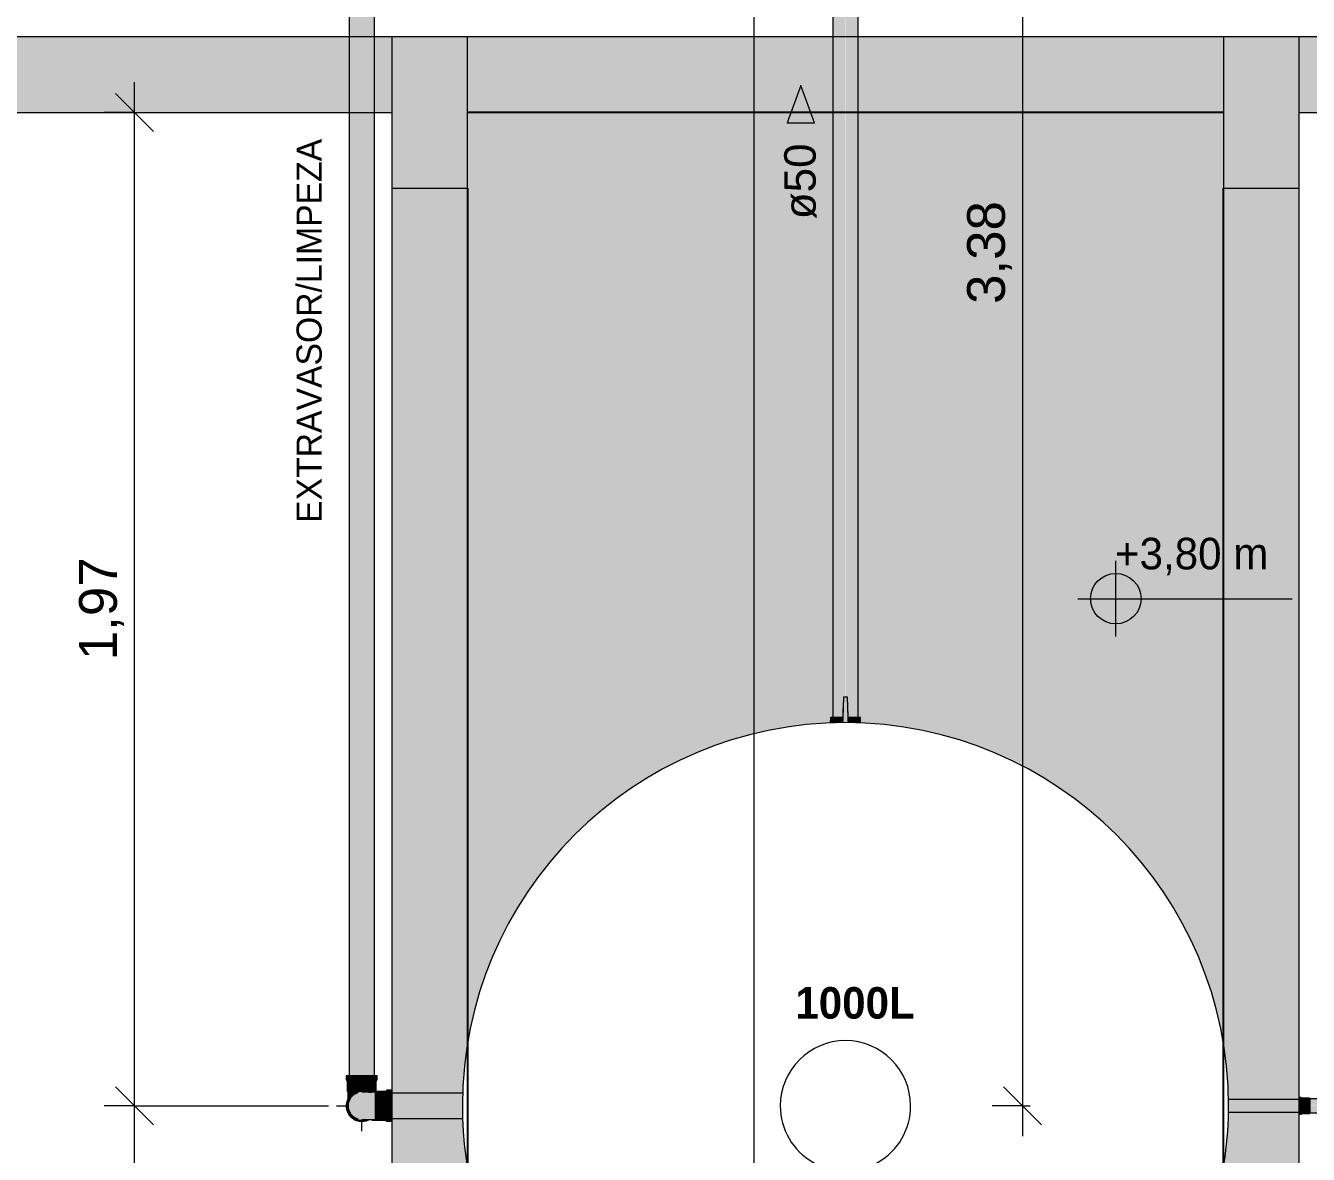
# Model space of a CAD drawing. Header units: metres. Extents: x 34 to 87, y -2.3 to 19.3.
# Drawn here: x 38.806 to 41.351, y 1.254 to 3.492 of the extents above; entities that cross this region are included whole.
import ezdxf

# ---------------------------------------------------------------- set-up
doc = ezdxf.new("R2010")
doc.units = ezdxf.units.M
for name, color, linetype, lineweight in [('A-ANNO-DIMS', 7, 'Continuous', 5), ('A-ANNO-DIMS-25', 7, 'Continuous', 5), ('A-COLS', 7, 'Continuous', 5), ('G-ANNO-DIMS', 7, 'Continuous', 5), ('G-ANNO-SYMB', 7, 'Continuous', 5), ('G-ANNO-TEXT', 7, 'Continuous', 5), ('P-PIPE', 7, 'Continuous', 5), ('P-PIPE-CNTR', 7, 'Continuous', 5), ('P-PIPE-IDEN', 7, 'Continuous', 5), ('P-SANR-FIXT', 7, 'Continuous', 5), ('S-BEAM', 7, 'Continuous', 5)]:
    doc.layers.add(name, color=color, linetype=linetype, lineweight=lineweight)
doc.layers.add('A-FLOR', color=7, linetype='Continuous', lineweight=9, true_color=0x007f00)
doc.styles.add('Arial', font='arial.ttf', dxfattribs={"height": 0.0625})
doc.styles.add('Arial_1', font='arial.ttf', dxfattribs={"height": 0.075})
doc.styles.add('Century Gothic', font='GOTHIC.TTF', dxfattribs={"height": 0.05})
doc.styles.add('Century Gothic_1', font='GOTHIC.TTF', dxfattribs={"height": 0.0625})
doc.styles.add('Century Gothic_B', font='GOTHICB.TTF', dxfattribs={"height": 0.0625})
doc.dimstyles.new('Diagonal_-_2_mm_Arial_-_PRETO', dxfattribs={"dimscale": 0.3048, "dimtxt": 0.076519, "dimasz": 0.246063, "dimexe": 0.19685, "dimexo": 0.123031, "dimgap": 0.04101, "dimtad": 1, "dimrnd": 0.01, "dimzin": 0, "dimdsep": 46, "dimtxsty": 'Arial_1', "dimblk1": 'OBLIQUE', "dimblk2": 'OBLIQUE', "dimsah": 1, "dimcen": 0.09, "dimdle": 0.19685, "dimazin": 0, "dimtfac": 1, "dimtdec": 4, "dimtix": 1, "dimtmove": 0, "dimatfit": 3, "dimfxl": 1, "dimtvp": 1, "dimtolj": 1, "dimtzin": 0, "dimarcsym": 2})

# ---------------------------------------------------------------- blocks, each defined once
blk = doc.blocks.new('IFC_ifc-1-COBERTA 1')
at = {"layer": 'A-COLS', "true_color": 0x7f7f7f}
for points in [[(39.6826, 3.17), (39.6826, 3.47), (39.5326, 3.47), (39.5326, 3.17)], [(41.1826, 3.17), (41.3326, 3.17), (41.3326, 3.47), (41.1826, 3.47), (41.1826, 3.32)]]:
    blk.add_hatch(color=8, dxfattribs=at).paths.add_polyline_path(points)
at = {"layer": 'A-FLOR', "true_color": 0x5d5d5d}
h = blk.add_hatch(color=251, dxfattribs=at)
h.paths.add_polyline_path([(39.6826, 0.15), (41.1826, 0.15), (41.1826, 0.386), (41.17, 0.386), (41.1691, 0.3851), (41.1541, 0.3851), (41.1527, 0.3838), (41.1487, 0.3838), (41.1487, 0.3875), (40.9331, 0.3874), (40.9331, 0.3829), (40.9291, 0.3829), (40.9271, 0.3849), (40.9207, 0.3849), (40.9078, 0.3748), (40.5655, 0.375), (40.5655, 0.3693), (40.558, 0.3697), (40.555, 0.3718), (40.5291, 0.3718), (40.5273, 0.3733), (40.4741, 0.3729), (40.4468, 0.3729), (40.4406, 0.3703), (40.4326, 0.3693), (40.4247, 0.3703), (40.4167, 0.3738), (40.4104, 0.3789), (40.4059, 0.3847), (40.4029, 0.392), (40.4019, 0.4), (40.4019, 0.4), (40.4031, 0.4085), (40.4055, 0.4142), (40.4055, 0.4193), (40.4044, 0.421), (40.4042, 0.4472), (40.4023, 0.4499), (40.4019, 0.4574), (40.4055, 0.4574), (40.4057, 0.495), (40.4044, 0.4964), (40.4042, 0.5227), (40.4023, 0.5253), (40.4019, 0.5328), (40.4076, 0.5328), (40.4076, 0.5651), (40.4027, 0.5651), (40.402, 0.591), (40.3849, 0.5915), (40.3374, 0.596), (40.2902, 0.6035), (40.2436, 0.6139), (40.1978, 0.6272), (40.1528, 0.6434), (40.109, 0.6623), (40.0665, 0.684), (40.0254, 0.7083), (39.9859, 0.7352), (39.9482, 0.7644), (39.9124, 0.796), (39.8786, 0.8297), (39.847, 0.8656), (39.8178, 0.9033), (39.7909, 0.9428), (39.7666, 0.9839), (39.745, 1.0264), (39.726, 1.0702), (39.7098, 1.1151), (39.6965, 1.161), (39.6861, 1.2076), (39.6826, 1.2295), (39.6826, 0.3)])
h.paths.add_polyline_path([(40.9495, 0.4125), (41.1487, 0.4128), (41.1487, 0.4165), (41.153, 0.4159), (41.1541, 0.4149), (41.1691, 0.4149), (41.1702, 0.4138), (41.1826, 0.414), (41.1826, 1.2295), (41.1792, 1.2076), (41.1687, 1.161), (41.1554, 1.1151), (41.1392, 1.0702), (41.1203, 1.0264), (41.0986, 0.9839), (41.0739, 0.9421), (41.0475, 0.9033), (41.0182, 0.8656), (40.9866, 0.8297), (40.9529, 0.796), (40.9171, 0.7644), (40.8758, 0.7327), (40.8398, 0.7083), (40.7987, 0.684), (40.7562, 0.6623), (40.7124, 0.6434), (40.6675, 0.6272), (40.6216, 0.6139), (40.575, 0.6035), (40.5279, 0.596), (40.4803, 0.5915), (40.463, 0.591), (40.4625, 0.5651), (40.4576, 0.5651), (40.4576, 0.5328), (40.4634, 0.5328), (40.4629, 0.5253), (40.4608, 0.5223), (40.4608, 0.4964), (40.4594, 0.4947), (40.4598, 0.4574), (40.4634, 0.4574), (40.4629, 0.4499), (40.4608, 0.4469), (40.4609, 0.4269), (40.4648, 0.4269), (40.4886, 0.4271), (40.5276, 0.427), (40.5291, 0.4282), (40.5553, 0.4285), (40.558, 0.4303), (40.5655, 0.4308), (40.5655, 0.425), (40.908, 0.425), (40.9207, 0.4151), (40.9271, 0.4151), (40.9291, 0.4171), (40.9331, 0.4171), (40.9331, 0.4125)])
h.paths.add_polyline_path([(41.1826, 1.4705), (41.1826, 3.32), (40.4576, 3.32), (40.4576, 2.1202), (40.4625, 2.1202), (40.4628, 2.1091), (40.4803, 2.1085), (40.5279, 2.104), (40.5764, 2.0962), (40.6216, 2.0861), (40.6675, 2.0728), (40.7124, 2.0566), (40.7562, 2.0377), (40.7987, 2.016), (40.8398, 1.9917), (40.8793, 1.9648), (40.9171, 1.9356), (40.9529, 1.904), (40.9866, 1.8703), (41.0182, 1.8344), (41.0475, 1.7967), (41.0743, 1.7572), (41.0986, 1.7161), (41.1203, 1.6736), (41.1392, 1.6298), (41.1554, 1.5849), (41.1687, 1.539), (41.1792, 1.4924)])
h.paths.add_polyline_path([(39.6826, 1.4705), (39.6861, 1.4924), (39.6965, 1.539), (39.7098, 1.5849), (39.726, 1.6298), (39.745, 1.6736), (39.7666, 1.7161), (39.7909, 1.7572), (39.8178, 1.7967), (39.847, 1.8344), (39.8786, 1.8703), (39.9124, 1.904), (39.9482, 1.9356), (39.9859, 1.9648), (40.0254, 1.9917), (40.0665, 2.016), (40.109, 2.0377), (40.1528, 2.0566), (40.1978, 2.0728), (40.2448, 2.0864), (40.2902, 2.0965), (40.3374, 2.104), (40.3849, 2.1085), (40.4025, 2.1091), (40.4027, 2.1202), (40.4076, 2.1202), (40.4076, 3.32), (39.6826, 3.32), (39.6826, 1.4789)])
at = {"layer": 'S-BEAM', "true_color": 0x767657}
h = blk.add_hatch(color=47, dxfattribs=at)
h.paths.add_polyline_path([(39.5326, 3.32), (39.5326, 3.47), (39.498, 3.47), (39.498, 3.32)])
h.paths.add_polyline_path([(39.0841, 3.32), (39.448, 3.32), (39.448, 3.47), (34.3326, 3.47), (34.3326, 3.32), (36.7826, 3.32)])
h = blk.add_hatch(color=47, dxfattribs=at)
h.paths.add_polyline_path([(39.6826, 3.32), (40.4076, 3.32), (40.4076, 3.47), (39.6826, 3.47)])
h.paths.add_polyline_path([(41.1826, 3.32), (41.1826, 3.47), (40.4576, 3.47), (40.4576, 3.32)])
blk.add_hatch(color=47, dxfattribs=at).paths.add_polyline_path([(43.7826, 3.32), (43.7826, 3.47), (41.3326, 3.47), (41.3326, 3.32), (41.7371, 3.32)])
h = blk.add_hatch(color=47, dxfattribs=at)
h.paths.add_polyline_path([(39.5326, 0.3), (39.6826, 0.3), (39.6826, 1.2295), (39.6786, 1.2547), (39.6741, 1.3022), (39.6734, 1.325), (39.5326, 1.3248), (39.5326, 0.373)])
h.paths.add_polyline_path([(39.6734, 1.375), (39.6741, 1.3978), (39.6786, 1.4453), (39.6826, 1.4705), (39.6826, 3.17), (39.5326, 3.17), (39.5326, 1.375), (39.6726, 1.375)])
h = blk.add_hatch(color=47, dxfattribs=at)
h.paths.add_polyline_path([(41.3326, 0.3), (41.3326, 1.3375), (41.1922, 1.3375), (41.1911, 1.3022), (41.1866, 1.2547), (41.1826, 1.2295), (41.1826, 0.414), (41.2086, 0.4145), (41.2137, 0.4162), (41.2194, 0.4161), (41.225, 0.4138), (41.229, 0.4102), (41.2317, 0.4052), (41.2326, 0.4), (41.2313, 0.3938), (41.2282, 0.3889), (41.2237, 0.3855), (41.2183, 0.3838), (41.2128, 0.3839), (41.2064, 0.386), (41.1826, 0.386), (41.1826, 0.3)])
h.paths.add_polyline_path([(41.1944, 1.3625), (41.3326, 1.3628), (41.3326, 3.17), (41.1826, 3.17), (41.1826, 1.4705), (41.1866, 1.4453), (41.1911, 1.3978), (41.1922, 1.3625), (41.1926, 1.3625)])
at = {"layer": 'A-COLS', "color": 253, "lineweight": 18, "true_color": 0xaaaaaa}
for p, q in [((39.6826, 3.47), (39.5326, 3.47)), ((39.5326, 3.47), (39.5326, 3.17)), ((39.6826, 3.17), (39.6826, 3.47)), ((41.1826, 3.47), (41.1826, 3.17)), ((41.3326, 3.47), (41.1826, 3.47)), ((41.3326, 3.17), (41.3326, 3.47)), ((39.5326, 3.17), (39.6826, 3.17)), ((41.1826, 3.17), (41.3326, 3.17))]:
    blk.add_line(p, q, dxfattribs=at)
at = {"layer": 'A-FLOR', "color": 9, "lineweight": 25, "true_color": 0xaad4aa}
for p, q in [((41.1826, 3.32), (39.6826, 3.32)), ((39.6826, 3.17), (39.6826, 0.3)), ((41.1826, 0.3), (41.1826, 3.17))]:
    blk.add_line(p, q, dxfattribs=at)
at = {"layer": 'S-BEAM', "color": 253, "lineweight": 18, "true_color": 0xaaaaaa}
for p, q in [((39.5326, 3.47), (34.3326, 3.47)), ((41.1826, 3.47), (39.6826, 3.47)), ((43.7826, 3.47), (41.3326, 3.47)), ((34.3326, 3.32), (39.5326, 3.32)), ((39.6826, 3.32), (41.1826, 3.32)), ((41.3326, 3.32), (43.7826, 3.32)), ((39.5326, 3.17), (39.5326, 0.3)), ((39.6826, 0.3), (39.6826, 3.17)), ((41.1826, 3.17), (41.1826, 0.3)), ((41.3326, 0.3), (41.3326, 3.17))]:
    blk.add_line(p, q, dxfattribs=at)
blk = doc.blocks.new('Caixa d_água de polietileno 1000 a 5000 Litros - Fortlev - 1000 L-3700675-COBERTA 1')
at = {"layer": 'P-SANR-FIXT', "color": 8, "true_color": 0x808080}
for radius, start, end in [(0.76, 360, 180), (0.1293, 360, 180), (0.1293, 180, 360), (0.76, 180, 360)]:
    blk.add_arc((0, 0), radius, start, end, dxfattribs=at)
blk = doc.blocks.new('AF_Soldavel_Curva 45_90 - Standard-V1-COBERTA 1')
at = {"layer": 'P-PIPE', "true_color": 0x69503c}
for points in [[(41.3366, 1.35), (41.3366, 1.3662), (41.3326, 1.3662), (41.3326, 1.35)], [(41.3326, 1.3335), (41.3366, 1.3338), (41.3366, 1.35), (41.3326, 1.35), (41.3326, 1.3338)], [(41.3366, 1.35), (41.338, 1.3502), (41.3378, 1.3651), (41.3366, 1.3662), (41.3366, 1.3503)], [(41.3366, 1.3338), (41.338, 1.3351), (41.338, 1.35), (41.3366, 1.35), (41.3366, 1.3341)], [(41.338, 1.35), (41.353, 1.35), (41.353, 1.3649), (41.338, 1.3649), (41.338, 1.3502)], [(41.338, 1.3351), (41.353, 1.3351), (41.353, 1.35), (41.338, 1.35), (41.338, 1.3357)], [(41.3541, 1.35), (41.3539, 1.364), (41.353, 1.3649), (41.353, 1.35)], [(41.353, 1.3351), (41.3541, 1.3362), (41.3541, 1.35), (41.353, 1.35), (41.353, 1.336)], [(41.3965, 1.35), (41.414, 1.35), (41.4129, 1.3553), (41.4105, 1.3593), (41.4065, 1.3623), (41.4019, 1.3639), (41.3968, 1.364), (41.3601, 1.3639), (41.3541, 1.3638), (41.3541, 1.35), (41.3917, 1.35)], [(41.3894, 1.336), (41.4026, 1.3362), (41.4079, 1.3386), (41.4112, 1.3417), (41.4133, 1.3457), (41.414, 1.35), (41.3541, 1.3498), (41.3541, 1.3362), (41.3892, 1.336)], [(41.4151, 1.35), (41.4165, 1.35), (41.4155, 1.3556), (41.4121, 1.3611), (41.4076, 1.3645), (41.4026, 1.3662), (41.3966, 1.3661), (41.3915, 1.364), (41.3953, 1.3641), (41.3976, 1.3649), (41.4029, 1.3648), (41.4077, 1.363), (41.412, 1.359), (41.4143, 1.3548), (41.4149, 1.351)], [(41.3971, 1.3338), (41.4033, 1.3339), (41.4089, 1.3362), (41.4129, 1.3398), (41.4155, 1.3444), (41.4163, 1.35), (41.4151, 1.35), (41.4141, 1.3446), (41.411, 1.3398), (41.407, 1.3367), (41.4024, 1.3351), (41.3968, 1.3354), (41.3944, 1.336), (41.3918, 1.3357), (41.3968, 1.3339)], [(41.4147, 1.35), (41.4151, 1.35), (41.4142, 1.3552), (41.4116, 1.3597), (41.407, 1.3633), (41.4024, 1.3649), (41.3974, 1.3649), (41.3951, 1.364), (41.4026, 1.3638), (41.4076, 1.3617), (41.4109, 1.3588), (41.4132, 1.3548), (41.414, 1.35)], [(41.4026, 1.3351), (41.4076, 1.3369), (41.412, 1.341), (41.4143, 1.3452), (41.4151, 1.35), (41.414, 1.35), (41.4128, 1.3445), (41.4105, 1.3407), (41.4063, 1.3376), (41.4014, 1.3361), (41.3968, 1.336), (41.3957, 1.3357), (41.3976, 1.3351), (41.4024, 1.3351)]]:
    blk.add_hatch(color=27, dxfattribs=at).paths.add_polyline_path(points)
at = {"layer": 'P-PIPE'}
for p, q in [((41.3366, 1.3665), (41.3326, 1.3665)), ((41.3326, 1.3665), (41.3326, 1.35)), ((41.3326, 1.35), (41.3326, 1.3335)), ((41.338, 1.3651), (41.3366, 1.3665)), ((41.3366, 1.3665), (41.3366, 1.35)), ((41.3366, 1.35), (41.3366, 1.3335)), ((41.353, 1.3651), (41.338, 1.3651)), ((41.338, 1.3651), (41.338, 1.35)), ((41.338, 1.35), (41.338, 1.3349)), ((41.3541, 1.364), (41.353, 1.3651)), ((41.353, 1.3651), (41.353, 1.35)), ((41.353, 1.35), (41.353, 1.3349)), ((41.3541, 1.364), (41.3541, 1.3623)), ((41.3541, 1.3622), (41.3541, 1.35)), ((41.3541, 1.35), (41.3541, 1.336)), ((41.3326, 1.3335), (41.3366, 1.3335)), ((41.3366, 1.3335), (41.338, 1.3349)), ((41.338, 1.3349), (41.353, 1.3349)), ((41.353, 1.3349), (41.3541, 1.336))]:
    blk.add_line(p, q, dxfattribs=at)
at = {"layer": 'P-PIPE', "flags": 128}
for points in [[(41.4, 1.364), (41.398, 1.364), (41.3923, 1.364), (41.3833, 1.364), (41.3718, 1.364), (41.3588, 1.364), (41.3541, 1.364)], [(41.3541, 1.336), (41.3674, 1.336), (41.3795, 1.336), (41.3895, 1.336), (41.3964, 1.336), (41.3998, 1.336), (41.4, 1.336)]]:
    blk.add_lwpolyline(points, dxfattribs=at)
at = {"layer": 'P-PIPE'}
for radius, start, end in [(0.0165, 0, 121.3885), (0.0165, 101.9728, 121.4586), (0.0165, 238.6115, 0), (0.0151, 0, 109.4082), (0.0151, 250.5918, 0), (0.0165, 83.3047, 96.6826), (0.014, 86.9627, 92.31), (0.0165, 41.9697, 78.018), (0.014, 0, 70), (0.014, 290, 0), (0.0165, 23.3004, 36.6783), (0.0165, 0, 18.0137), (0.0165, 341.9863, 0), (0.0165, 238.5414, 258.0272), (0.0165, 263.3174, 276.6953), (0.014, 267.69, 273.0373), (0.0165, 281.982, 318.0303), (0.0165, 323.3217, 336.6996)]:
    blk.add_arc((41.4, 1.35), radius, start, end, dxfattribs=at)
blk = doc.blocks.new('AF_Registro Esfera VS Compacto - Soldável - 50 mm-V6-COBERTA 1')
at = {"layer": 'P-PIPE', "true_color": 0x69503c}
for points in [[(-0.0487, 0.0301), (-0.0599, 0.0299), (-0.0599, 0.0053), (-0.0495, 0.0056), (-0.0487, 0.0296)], [(-0.0487, -0.0301), (-0.0497, -0.0056), (-0.0599, -0.0053), (-0.0599, -0.0299), (-0.0497, -0.0301)]]:
    blk.add_hatch(color=27, dxfattribs=at).paths.add_polyline_path(points)
at = {"layer": 'P-PIPE', "true_color": 0xce4f00}
blk.add_hatch(color=32, dxfattribs=at).paths.add_polyline_path([(-0.0495, -0.0056), (-0.0496, 0.002), (-0.0497, 0.0056), (-0.0664, 0.0051), (-0.1, 0.0039), (-0.1, -0.0039), (-0.0497, -0.0056)])
at = {"layer": 'P-PIPE'}
for p, q in [((-0.0487, 0.0301), (-0.0599, 0.0299)), ((-0.0599, 0.0299), (-0.0599, 0.0054)), ((-0.1, 0.0039), (-0.1, -0.0039)), ((-0.0599, -0.0054), (-0.0599, -0.0299)), ((-0.0599, -0.0299), (-0.0487, -0.0301))]:
    blk.add_line(p, q, dxfattribs=at)
at = {"layer": 'P-PIPE', "flags": 128}
for points in [[(-0.0588, 0.0054), (-0.0794, 0.0047), (-0.1, 0.0039)], [(-0.1, -0.0039), (-0.0794, -0.0047), (-0.0588, -0.0054)]]:
    blk.add_lwpolyline(points, dxfattribs=at)
at = {"layer": 'P-PIPE'}
for centre, radius, start, end in [((0.0326, -3.1755), 3.1822, 91.4774, 92.3874), ((0.0326, 3.1759), 3.1826, 267.613, 268.5228)]:
    blk.add_arc(centre, radius, start, end, dxfattribs=at)
for centre, major_axis, start_param, end_param in [((0.0326, -3.183), (0, 3.1897), 0.025755, 0.028664), ((0.0326, 3.1834), (0, 3.1901), 3.112933, 3.115842)]:
    blk.add_ellipse(centre, major_axis=major_axis, ratio=0.998823, start_param=start_param, end_param=end_param, dxfattribs=at)
blk = doc.blocks.new('Joelho 45_90 - Agua Fria_Soldavel - MEP - Tigre - Standard-2081496-COBERTA 1')
at = {"layer": 'P-PIPE', "true_color": 0x69503c}
for points in [[(39.4444, 1.35), (39.4456, 1.358), (39.4489, 1.3652), (39.4528, 1.3703), (39.4594, 1.3751), (39.4665, 1.3778), (39.473, 1.3786), (39.4808, 1.3775), (39.4821, 1.377), (39.487, 1.3771), (39.4779, 1.3803), (39.4677, 1.3803), (39.4572, 1.3763), (39.4491, 1.3692), (39.4441, 1.3605), (39.4423, 1.35)], [(39.4459, 1.35), (39.4472, 1.358), (39.4501, 1.3643), (39.4542, 1.3695), (39.4594, 1.3735), (39.4665, 1.3763), (39.473, 1.3771), (39.4817, 1.3771), (39.4795, 1.3778), (39.473, 1.3786), (39.4651, 1.3774), (39.4587, 1.3748), (39.4522, 1.3695), (39.4479, 1.3636), (39.4453, 1.357), (39.4444, 1.35)], [(39.4593, 1.35), (39.5004, 1.3503), (39.5004, 1.3771), (39.473, 1.3771), (39.4656, 1.3761), (39.4594, 1.3735), (39.4535, 1.3688), (39.4492, 1.3627), (39.4467, 1.3565), (39.4461, 1.35), (39.4585, 1.35)], [(39.5017, 1.35), (39.5021, 1.35), (39.5021, 1.3786), (39.5004, 1.3771), (39.5007, 1.35), (39.5015, 1.35)], [(39.5221, 1.35), (39.5221, 1.3782), (39.5021, 1.3786), (39.5021, 1.35), (39.5194, 1.35)], [(39.5221, 1.35), (39.5251, 1.35), (39.5251, 1.3766), (39.5251, 1.3766), (39.5251, 1.3803), (39.5221, 1.3782), (39.5221, 1.3532)], [(39.5326, 1.35), (39.5326, 1.3808), (39.5251, 1.3803), (39.5251, 1.35)], [(39.4784, 1.3197), (39.4866, 1.3229), (39.4817, 1.3229), (39.4795, 1.3222), (39.4722, 1.3215), (39.4651, 1.3226), (39.4578, 1.3259), (39.4522, 1.3305), (39.4479, 1.3365), (39.4452, 1.3435), (39.4444, 1.35), (39.4423, 1.35), (39.4444, 1.3391), (39.45, 1.3297), (39.4576, 1.3234), (39.468, 1.3197), (39.478, 1.3197)], [(39.473, 1.3213), (39.4804, 1.3223), (39.4813, 1.323), (39.4723, 1.3229), (39.466, 1.3238), (39.4594, 1.3265), (39.4535, 1.3313), (39.4492, 1.3372), (39.4467, 1.3435), (39.4459, 1.35), (39.4444, 1.35), (39.4453, 1.3426), (39.4489, 1.3348), (39.4528, 1.3297), (39.4594, 1.3249), (39.4665, 1.3222), (39.4717, 1.3215)], [(39.473, 1.3229), (39.5004, 1.3229), (39.5002, 1.35), (39.4459, 1.35), (39.4472, 1.342), (39.4495, 1.3364), (39.4542, 1.3305), (39.4594, 1.3265), (39.4665, 1.3237), (39.473, 1.3229)], [(39.5021, 1.3213), (39.5021, 1.35), (39.5004, 1.35), (39.5004, 1.3229), (39.5017, 1.3217)], [(39.5021, 1.3213), (39.5221, 1.3218), (39.5221, 1.35), (39.5021, 1.35), (39.5021, 1.3217)], [(39.5251, 1.3197), (39.5251, 1.35), (39.5221, 1.35), (39.5221, 1.3218), (39.5243, 1.3203)], [(39.5326, 1.3193), (39.5326, 1.35), (39.5251, 1.35), (39.5251, 1.3234), (39.5251, 1.3234), (39.5251, 1.3197), (39.5304, 1.3194)]]:
    blk.add_hatch(color=27, dxfattribs=at).paths.add_polyline_path(points)
at = {"layer": 'P-PIPE'}
for p, q in [((39.5021, 1.3786), (39.5004, 1.3771)), ((39.5004, 1.3771), (39.5004, 1.35)), ((39.5004, 1.35), (39.5004, 1.3771)), ((39.5221, 1.3786), (39.5021, 1.3786)), ((39.5021, 1.3786), (39.5021, 1.35)), ((39.5021, 1.35), (39.5021, 1.3786)), ((39.5251, 1.3808), (39.5221, 1.3786)), ((39.5221, 1.3786), (39.5221, 1.35)), ((39.5326, 1.3808), (39.5251, 1.3808)), ((39.5251, 1.3808), (39.5251, 1.35)), ((39.5326, 1.35), (39.5326, 1.3808)), ((39.5004, 1.35), (39.5004, 1.3229)), ((39.5004, 1.3229), (39.5004, 1.35)), ((39.5021, 1.3213), (39.5021, 1.35)), ((39.5021, 1.35), (39.5021, 1.3213)), ((39.5221, 1.35), (39.5221, 1.3213)), ((39.5251, 1.35), (39.5251, 1.3193)), ((39.5326, 1.3193), (39.5326, 1.35)), ((39.5004, 1.3229), (39.5021, 1.3213)), ((39.5021, 1.3213), (39.5221, 1.3213)), ((39.5221, 1.3213), (39.5251, 1.3193)), ((39.5251, 1.3193), (39.5326, 1.3193))]:
    blk.add_line(p, q, dxfattribs=at)
at = {"layer": 'P-PIPE', "flags": 128}
for points in [[(39.5004, 1.3771), (39.4903, 1.3771), (39.4815, 1.3771), (39.4755, 1.3771), (39.4731, 1.3771), (39.473, 1.3771)], [(39.473, 1.3229), (39.475, 1.3229), (39.4806, 1.3229), (39.489, 1.3229), (39.499, 1.3229), (39.5004, 1.3229)]]:
    blk.add_lwpolyline(points, dxfattribs=at)
at = {"layer": 'P-PIPE'}
for radius, start, end in [(0.0307, 62.6936, 180), (0.0286, 71.5844, 180), (0.0287, 71.5844, 180), (0.0271, 105, 180), (0.0271, 105, 180), (0.0308, 101.9794, 138.0265), (0.0287, 96.6452, 102.0198), (0.0308, 83.3147, 96.6915), (0.0287, 77.975, 83.3533), (0.0307, 62.7359, 78.025), (0.0307, 161.9815, 180), (0.0308, 180, 198.0185), (0.0308, 180, 297.4749), (0.0287, 180, 288.449), (0.0286, 180, 288.449), (0.0307, 143.3167, 156.2736), (0.0287, 156.6447, 162.0207), (0.0272, 180, 255), (0.0271, 180, 255), (0.0287, 137.9732, 143.3527), (0.0307, 203.3065, 216.6833), (0.0286, 197.9793, 203.3553), (0.0286, 216.6473, 222.0268), (0.0307, 221.9735, 258.0206), (0.0286, 257.9802, 263.3548), (0.0307, 263.3085, 276.6853), (0.0286, 276.6467, 282.025), (0.0308, 281.975, 297.7355)]:
    blk.add_arc((39.473, 1.35), radius, start, end, dxfattribs=at)
blk = doc.blocks.new('Joelho 45_90 - Agua Fria_Soldavel - MEP - Tigre - Standard-V7-COBERTA 1')
at = {"layer": 'P-PIPE', "true_color": 0x69503c}
for points in [[(39.4651, 1.4021), (39.473, 1.4021), (39.473, 1.4096), (39.4423, 1.4096), (39.4427, 1.4021), (39.4639, 1.4021)], [(39.4666, 1.3991), (39.473, 1.3991), (39.473, 1.4021), (39.4427, 1.4021), (39.4448, 1.3991), (39.4665, 1.3991)], [(39.4741, 1.4021), (39.5033, 1.4021), (39.5038, 1.4096), (39.473, 1.4096), (39.4731, 1.4021)], [(39.4828, 1.3991), (39.5012, 1.3991), (39.5033, 1.4021), (39.473, 1.4021), (39.4731, 1.3991), (39.481, 1.3991)], [(39.4576, 1.3791), (39.4636, 1.3791), (39.4659, 1.3798), (39.473, 1.3808), (39.473, 1.3991), (39.4448, 1.3991), (39.4444, 1.3791), (39.4572, 1.3791)], [(39.4528, 1.3774), (39.4602, 1.3777), (39.4632, 1.3791), (39.4444, 1.3791), (39.4459, 1.3774), (39.4514, 1.3774)], [(39.4459, 1.3643), (39.4469, 1.366), (39.4516, 1.372), (39.4581, 1.3768), (39.4594, 1.3774), (39.4459, 1.3774), (39.4459, 1.3643)], [(39.4907, 1.3791), (39.5017, 1.3791), (39.5012, 1.3991), (39.473, 1.3991), (39.473, 1.3808), (39.481, 1.3797), (39.4828, 1.3791), (39.4898, 1.3791)], [(39.4866, 1.3774), (39.4931, 1.3777), (39.494, 1.3783), (39.5009, 1.3783), (39.5015, 1.3791), (39.4828, 1.3789), (39.4865, 1.3774)]]:
    blk.add_hatch(color=27, dxfattribs=at).paths.add_polyline_path(points)
at = {"layer": 'P-PIPE'}
for p, q in [((39.4423, 1.4096), (39.4423, 1.4021)), ((39.473, 1.4096), (39.4423, 1.4096)), ((39.4423, 1.4021), (39.4444, 1.3991)), ((39.4423, 1.4021), (39.473, 1.4021)), ((39.5038, 1.4096), (39.473, 1.4096)), ((39.473, 1.4021), (39.5038, 1.4021)), ((39.5017, 1.3991), (39.5038, 1.4021)), ((39.5038, 1.4021), (39.5038, 1.4096)), ((39.4444, 1.3991), (39.4444, 1.3791)), ((39.4444, 1.3991), (39.473, 1.3991)), ((39.4444, 1.3791), (39.4459, 1.3774)), ((39.4635, 1.3791), (39.4444, 1.3791)), ((39.4444, 1.3791), (39.4635, 1.3791)), ((39.4459, 1.3774), (39.4594, 1.3774)), ((39.4594, 1.3774), (39.4459, 1.3774)), ((39.473, 1.3991), (39.5017, 1.3991)), ((39.5017, 1.3791), (39.4825, 1.3791)), ((39.4825, 1.3791), (39.5017, 1.3791)), ((39.4866, 1.3774), (39.4928, 1.3774)), ((39.4928, 1.3774), (39.4866, 1.3774)), ((39.5009, 1.3782), (39.5017, 1.3791)), ((39.5017, 1.3791), (39.5017, 1.3991))]:
    blk.add_line(p, q, dxfattribs=at)
at = {"layer": 'P-PIPE', "flags": 128}
blk.add_lwpolyline([(39.4459, 1.3641), (39.4459, 1.366), (39.4459, 1.376), (39.4459, 1.3774)], dxfattribs=at)
at = {"layer": 'P-PIPE'}
for radius, start, end in [(0.0307, 126.6456, 132.0223), (0.0307, 107.9768, 113.3542), (0.0307, 66.6458, 72.0232), (0.0307, 167.976, 173.3539), (0.0308, 186.6453, 192.0215), (0.0307, 227.9752, 233.3537), (0.0307, 246.6451, 252.0219), (0.0307, 287.9781, 293.3549)]:
    blk.add_arc((39.473, 1.35), radius, start, end, dxfattribs=at)
blk = doc.blocks.new('Anotacao_Tuboseta - Fluxo 1-2612753-COBERTA 1')
at = {"layer": 'P-PIPE-IDEN'}
blk.add_hatch(color=256, dxfattribs=at).paths.add_polyline_path([(0, -0.00108), (0, 0.00108), (0.00297, 0)])
for p, q in [((0.00297, 0), (0, 0.00108)), ((0, 0.00108), (0, -0.00108)), ((0, -0.00108), (0.00297, 0))]:
    blk.add_line(p, q, dxfattribs=at)
blk = doc.blocks.new('DIMBLOCK2-COBERTA 1')
at = {"layer": 'A-ANNO-DIMS-25', "lineweight": 20}
for p, q in [((39.0221, 1.35), (38.9846, 1.3875)), ((39.0221, 1.35), (39.0596, 1.3125)), ((39.0221, 0.15), (38.9846, 0.1875)), ((39.0221, 0.15), (39.0596, 0.1125))]:
    blk.add_line(p, q, dxfattribs=at)
at = {"layer": 'A-ANNO-DIMS-25'}
for p, q in [((39.0221, 1.35), (38.9621, 1.35)), ((39.0221, 0.09), (39.0221, 1.35)), ((39.0221, 1.35), (39.4069, 1.35)), ((39.0221, 0.15), (38.9621, 0.15)), ((39.0221, 0.15), (39.4962, 0.15))]:
    blk.add_line(p, q, dxfattribs=at)
at = {"layer": 'A-ANNO-DIMS-25', "color": 0, "insert": (38.9122, 0.6488), "char_height": 0.075, "width": 0.242979, "attachment_point": 1, "rotation": 90, "line_spacing_factor": 0.941778, "style": 'Arial_1'}
blk.add_mtext('1,20', dxfattribs=at)
blk = doc.blocks.new('_Oblique')
at = {"color": 0, "linetype": 'ByBlock', "lineweight": -2}
blk.add_line((-0.5, -0.5), (0.5, 0.5), dxfattribs=at)
blk = doc.blocks.new('DIMBLOCK3-COBERTA 1')
at = {"layer": 'A-ANNO-DIMS-25'}
for p, q in [((39.0221, 1.35), (39.0221, 3.38)), ((39.0221, 3.32), (38.9621, 3.32)), ((39.0221, 3.32), (39.4167, 3.32)), ((39.0221, 1.35), (38.9621, 1.35)), ((39.0221, 1.35), (39.4069, 1.35))]:
    blk.add_line(p, q, dxfattribs=at)
at = {"layer": 'A-ANNO-DIMS-25', "lineweight": 20}
for p, q in [((39.0221, 3.32), (38.9846, 3.3575)), ((39.0221, 3.32), (39.0596, 3.2825)), ((39.0221, 1.35), (38.9846, 1.3875)), ((39.0221, 1.35), (39.0596, 1.3125))]:
    blk.add_line(p, q, dxfattribs=at)
at = {"layer": 'A-ANNO-DIMS-25', "color": 0, "insert": (38.9122, 2.2338), "char_height": 0.075, "width": 0.242979, "attachment_point": 1, "rotation": 90, "line_spacing_factor": 0.941778, "style": 'Arial_1'}
blk.add_mtext('1,97', dxfattribs=at)
blk = doc.blocks.new('DIMBLOCK4-COBERTA 1')
at = {"layer": 'A-ANNO-DIMS-25'}
for p, q in [((40.7838, 4.7932), (40.7838, 1.29)), ((40.7838, 4.7332), (40.4701, 4.7332)), ((40.7838, 4.7332), (40.8438, 4.7332)), ((40.7838, 1.35), (40.7238, 1.35)), ((40.7838, 1.35), (40.7993, 1.35))]:
    blk.add_line(p, q, dxfattribs=at)
at = {"layer": 'A-ANNO-DIMS-25', "lineweight": 20}
for p, q in [((40.7838, 4.7332), (40.7463, 4.7707)), ((40.7838, 4.7332), (40.8213, 4.6957)), ((40.7838, 1.35), (40.7463, 1.3875)), ((40.7838, 1.35), (40.8213, 1.3125))]:
    blk.add_line(p, q, dxfattribs=at)
at = {"layer": 'A-ANNO-DIMS-25', "color": 0, "insert": (40.6739, 2.9404), "char_height": 0.075, "width": 0.242979, "attachment_point": 1, "rotation": 90, "line_spacing_factor": 0.941778, "style": 'Arial_1'}
blk.add_mtext('3,38', dxfattribs=at)
blk = doc.blocks.new('DIMBLOCK5-COBERTA 1')
at = {"layer": 'A-ANNO-DIMS-25'}
for p, q in [((44.0991, 1.0239), (44.0991, 1.3125)), ((40.3726, 1.0239), (44.1591, 1.0239)), ((40.4326, 1.0239), (40.4326, 1.0394)), ((40.4326, 1.0239), (40.4326, 0.9639)), ((44.0991, 1.0239), (44.0991, 0.9639))]:
    blk.add_line(p, q, dxfattribs=at)
at = {"layer": 'A-ANNO-DIMS-25', "lineweight": 20}
for p, q in [((40.4326, 1.0239), (40.4701, 1.0614)), ((44.0991, 1.0239), (44.1366, 1.0614)), ((40.4326, 1.0239), (40.3951, 0.9864)), ((44.0991, 1.0239), (44.0616, 0.9864))]:
    blk.add_line(p, q, dxfattribs=at)
at = {"layer": 'A-ANNO-DIMS-25', "color": 0, "insert": (42.1646, 1.1338), "char_height": 0.075, "width": 0.242979, "attachment_point": 1, "line_spacing_factor": 0.941778, "style": 'Arial_1'}
blk.add_mtext('3,67', dxfattribs=at)
blk = doc.blocks.new('Elevações de ponto - Padrão-77235-COBERTA 1')
at = {"layer": 'G-ANNO-DIMS', "true_color": 0xff0000}
h = blk.add_hatch(color=1, dxfattribs=at)
edge = h.paths.add_edge_path()
edge.add_line((0, 0), (-0.002, 0))
edge.add_arc((0, 0), 0.002, 90, 180, ccw=False)
edge.add_line((0, 0.002), (0, 0))
h = blk.add_hatch(color=1, dxfattribs=at)
edge = h.paths.add_edge_path()
edge.add_line((0, 0), (0.002, 0))
edge.add_arc((0, 0), 0.002, 270, 360, ccw=False)
edge.add_line((0, -0.002), (0, 0))
at = {"layer": 'G-ANNO-DIMS'}
for p, q in [((0, -0.003), (0, 0.003)), ((-0.003, 0), (0.014, 0))]:
    blk.add_line(p, q, dxfattribs=at)
blk.add_circle((0, 0), 0.002, dxfattribs=at)

msp = doc.modelspace()

# ---------------------------------------------------------------- hatches: boundary and pattern name
at = {"layer": 'P-PIPE', "true_color": 0x00ffff}
for points in [[(39.473, 1.4096), (39.473, 5.12), (39.448, 5.12), (39.448, 1.4096), (39.4678, 1.4096)], [(39.4731, 1.4096), (39.498, 1.4096), (39.498, 5.12), (39.473, 5.12), (39.473, 1.4096)], [(40.4076, 2.1202), (40.4273, 2.1202), (40.4275, 2.1267), (40.4287, 2.1603), (40.4326, 2.1603), (40.4326, 4.4312), (40.4076, 4.4312), (40.4076, 2.1717)], [(40.4503, 2.1202), (40.4576, 2.1202), (40.4576, 4.4312), (40.4326, 4.4312), (40.4328, 2.1603), (40.4366, 2.1603), (40.438, 2.1202), (40.4503, 2.1202)], [(39.6645, 1.35), (39.6726, 1.35), (39.6734, 1.375), (39.5326, 1.3748), (39.5326, 1.35), (39.5816, 1.35)], [(39.6726, 1.325), (39.6734, 1.3251), (39.6726, 1.35), (39.5326, 1.35), (39.5326, 1.325), (39.6645, 1.325)], [(41.3226, 1.35), (41.3326, 1.35), (41.3326, 1.3625), (41.1922, 1.3624), (41.1926, 1.35), (41.2397, 1.35)], [(41.3226, 1.3375), (41.3326, 1.3376), (41.3326, 1.35), (41.1926, 1.35), (41.1922, 1.3375), (41.2397, 1.3375)]]:
    msp.add_hatch(color=4, dxfattribs=at).paths.add_polyline_path(points)
at = {"layer": 'P-PIPE', "true_color": 0x69503c}
h = msp.add_hatch(color=27, dxfattribs=at)
h.paths.add_polyline_path([(39.473, 1.3193), (39.4746, 1.3197), (39.4698, 1.3197), (39.473, 1.3193)])
h.paths.add_polyline_path([(39.4794, 1.3201), (39.481, 1.3203), (39.4827, 1.3213), (39.4795, 1.3201)])
h.paths.add_polyline_path([(39.4667, 1.3201), (39.4627, 1.3213), (39.4656, 1.3202)])
h.paths.add_polyline_path([(39.478, 1.3218), (39.4779, 1.322), (39.4779, 1.3218)])
h.paths.add_polyline_path([(39.4576, 1.3234), (39.4503, 1.3295), (39.4513, 1.3283), (39.4575, 1.3235)])
h.paths.add_polyline_path([(39.4486, 1.3318), (39.4459, 1.3359), (39.4468, 1.3341), (39.4482, 1.3323)])
h.paths.add_polyline_path([(39.4423, 1.35), (39.4439, 1.3595), (39.4432, 1.357), (39.4424, 1.3514)])
h.paths.add_polyline_path([(39.4439, 1.3405), (39.4423, 1.35), (39.4433, 1.342)])
h.paths.add_polyline_path([(39.445, 1.3621), (39.448, 1.3675), (39.4461, 1.3646), (39.4451, 1.3623)])
h.paths.add_polyline_path([(39.4503, 1.3705), (39.4528, 1.3729), (39.4512, 1.3716)])
h.paths.add_polyline_path([(39.4576, 1.3766), (39.4655, 1.3798), (39.4651, 1.3797), (39.4581, 1.3768)])
h.paths.add_polyline_path([(39.487, 1.3771), (39.4866, 1.3774), (39.4802, 1.3798), (39.4806, 1.3795), (39.487, 1.3771)])
h.paths.add_polyline_path([(39.4789, 1.3779), (39.4779, 1.3782), (39.4784, 1.3779)])
h.paths.add_polyline_path([(39.4695, 1.3803), (39.4766, 1.3803), (39.4722, 1.3806), (39.4695, 1.3803)])
for points in [[(39.4923, 1.3771), (39.494, 1.3774), (39.494, 1.3783), (39.4923, 1.3772)], [(39.494, 1.3771), (39.5004, 1.3772), (39.5015, 1.3782), (39.494, 1.3783), (39.494, 1.3772)], [(39.5221, 1.3782), (39.5229, 1.379), (39.5229, 1.3803), (39.5204, 1.3783)], [(39.5229, 1.3788), (39.5251, 1.3803), (39.5229, 1.3803), (39.5229, 1.379)], [(39.494, 1.3217), (39.494, 1.3229), (39.4923, 1.3229), (39.4933, 1.3222)], [(39.494, 1.3217), (39.5015, 1.3219), (39.5004, 1.3229), (39.494, 1.3229), (39.494, 1.3223)], [(39.5229, 1.3197), (39.5227, 1.3214), (39.5221, 1.3218), (39.5203, 1.3215), (39.5229, 1.3197)], [(39.5304, 1.3193), (39.5304, 1.3194), (39.5249, 1.3199), (39.5229, 1.321), (39.5229, 1.3197), (39.5253, 1.3196)]]:
    msp.add_hatch(color=27, dxfattribs=at).paths.add_polyline_path(points)

# ---------------------------------------------------------------- linework, layer by layer
at = {"layer": 'G-ANNO-SYMB'}
msp.add_line((40.2511, 5.1382), (40.2511, -0.0622), dxfattribs=at)
at = {"layer": 'P-PIPE'}
for p, q in [((39.448, 5.12), (39.448, 1.4096)), ((39.498, 1.4096), (39.498, 5.12)), ((40.4076, 4.4312), (40.4076, 2.1202)), ((40.4576, 2.1202), (40.4576, 4.4312)), ((39.494, 1.3787), (39.4923, 1.3772)), ((39.5199, 1.3787), (39.494, 1.3787)), ((39.5229, 1.3808), (39.5199, 1.3787)), ((39.5304, 1.3808), (39.5229, 1.3808)), ((39.6734, 1.375), (39.5326, 1.375)), ((41.3326, 1.3625), (41.1922, 1.3625)), ((39.5326, 1.325), (39.6734, 1.325)), ((41.1922, 1.3375), (41.3326, 1.3375)), ((39.4923, 1.3229), (39.494, 1.3214)), ((39.494, 1.3214), (39.5199, 1.3214)), ((39.5199, 1.3214), (39.5229, 1.3193)), ((39.5229, 1.3193), (39.5304, 1.3193))]:
    msp.add_line(p, q, dxfattribs=at)
for radius, start, end in [(0.0308, 101.9794, 138.0265), (0.0307, 83.3147, 96.6915), (0.0307, 62.7359, 78.025), (0.0307, 161.9815, 180), (0.0307, 180, 198.0185), (0.0307, 143.3167, 156.2736), (0.0308, 203.3065, 216.6833), (0.0307, 221.9735, 258.0206), (0.0308, 263.3085, 276.6853), (0.0308, 281.975, 297.7355)]:
    msp.add_arc((39.473, 1.35), radius, start, end, dxfattribs=at)
at = {"layer": 'P-PIPE-CNTR'}
for p, q in [((39.473, 1.3787), (39.473, 1.4)), ((39.473, 1.3808), (39.473, 1.4)), ((39.423, 1.35), (39.4444, 1.35)), ((39.423, 1.35), (39.4423, 1.35)), ((39.473, 1.3), (39.473, 1.3214)), ((39.473, 1.3), (39.473, 1.3193))]:
    msp.add_line(p, q, dxfattribs=at)

# ---------------------------------------------------------------- block references
at = {"lineweight": 5}
msp.add_blockref('IFC_ifc-1-COBERTA 1', (0, 0), dxfattribs=at)
at = {"layer": 'G-ANNO-DIMS', "color": 1, "true_color": 0xff0000, "xscale": 24.99999999999999, "yscale": 24.99999999999999, "zscale": 24.99999999999999}
msp.add_blockref('Elevações de ponto - Padrão-77235-COBERTA 1', (40.9689, 2.3558), dxfattribs=at)
at = {"layer": 'P-PIPE', "rotation": 270}
msp.add_blockref('AF_Registro Esfera VS Compacto - Soldável - 50 mm-V6-COBERTA 1', (40.4326, 2.0603), dxfattribs=at)
at = {"layer": 'P-PIPE'}
for name in ['Joelho 45_90 - Agua Fria_Soldavel - MEP - Tigre - Standard-V7-COBERTA 1', 'Joelho 45_90 - Agua Fria_Soldavel - MEP - Tigre - Standard-2081496-COBERTA 1', 'AF_Soldavel_Curva 45_90 - Standard-V1-COBERTA 1']:
    msp.add_blockref(name, (0, 0), dxfattribs=at)
at = {"layer": 'P-PIPE-IDEN', "xscale": 24.99999999999999, "yscale": 24.99999999999999, "zscale": 24.99999999999999, "rotation": 89.9999999999999}
msp.add_blockref('Anotacao_Tuboseta - Fluxo 1-2612753-COBERTA 1', (40.3439, 3.2995), dxfattribs=at)
at = {"layer": 'P-SANR-FIXT', "color": 8, "true_color": 0x808080, "rotation": 180}
msp.add_blockref('Caixa d_água de polietileno 1000 a 5000 Litros - Fortlev - 1000 L-3700675-COBERTA 1', (40.4326, 1.35), dxfattribs=at)

# ---------------------------------------------------------------- texts
at = {"layer": 'G-ANNO-DIMS', "insert": (40.9672, 2.4765), "char_height": 0.0625, "width": 0.385274, "attachment_point": 1, "line_spacing_factor": 0.984502, "style": 'Century Gothic_1'}
msp.add_mtext('+3,80 m', dxfattribs=at)
at = {"layer": 'G-ANNO-TEXT', "insert": (39.3436, 2.5061), "char_height": 0.05, "width": 0.907911, "attachment_point": 1, "rotation": 90, "style": 'Century Gothic'}
msp.add_mtext('EXTRAVASOR/LIMPEZA', dxfattribs=at)
at = {"layer": 'P-PIPE-IDEN', "insert": (40.3111, 3.1082), "char_height": 0.0625, "width": 0.18038, "attachment_point": 1, "rotation": 90, "style": 'Arial'}
msp.add_mtext('ø50', dxfattribs=at)

# ---------------------------------------------------------------- dimensions: what is measured, and where the dimension line sits
at = {"layer": 'A-ANNO-DIMS'}
for base, p1, p2, override, picture, middle in [((39.0221, 3.32), (39.4444, 1.35), (39.4542, 3.32), {"dimpost": '<>', "dimfxl": 1.970025}, 'DIMBLOCK3-COBERTA 1', (38.9713, 2.335)), ((39.0221, 1.35), (39.5337, 0.15), (39.4444, 1.35), {"dimpost": '<>', "dimfxl": 1.20332}, 'DIMBLOCK2-COBERTA 1', (38.9713, 0.75))]:
    dim = msp.add_linear_dim(base=base, p1=p1, p2=p2, angle=90, dimstyle='Diagonal_-_2_mm_Arial_-_PRETO', override=override, dxfattribs=at)
    dim.commit()
    dim.dimension.update_dxf_attribs({"geometry": picture, "text_midpoint": middle})
dim = msp.add_linear_dim(base=(44.0991, 1.0239), p1=(40.4326, 1.0769), p2=(44.0991, 1.35), dimstyle='Diagonal_-_2_mm_Arial_-_PRETO', override={"dimpost": '<>', "dimfxl": 3.676655}, dxfattribs=at)
dim.commit()
dim.dimension.update_dxf_attribs({"geometry": 'DIMBLOCK5-COBERTA 1', "text_midpoint": (42.2659, 1.0747)})

# ---------------------------------------------------------------- next in the draw order: texts
at = {"layer": 'G-ANNO-TEXT', "color": 5, "true_color": 0x0000ff, "insert": (40.3331, 1.5854), "char_height": 0.0625, "width": 0.286603, "attachment_point": 1, "style": 'Century Gothic_B', "bg_fill": 3, "box_fill_scale": 1.25, "bg_fill_color": 256, "bg_fill_true_color": 13158600, "bg_fill_transparency": 0}
msp.add_mtext('1000L', dxfattribs=at)

# ---------------------------------------------------------------- next in the draw order: dimensions: what is measured, and where the dimension line sits
at = {"layer": 'A-ANNO-DIMS'}
dim = msp.add_linear_dim(base=(40.7838, 1.35), p1=(40.4326, 4.7332), p2=(40.8368, 1.35), angle=90, dimstyle='Diagonal_-_2_mm_Arial_-_PRETO', override={"dimpost": '<>', "dimfxl": 3.407305}, dxfattribs=at)
dim.commit()
dim.dimension.update_dxf_attribs({"geometry": 'DIMBLOCK4-COBERTA 1', "text_midpoint": (40.733, 3.0416)})

doc.saveas('drawing.dxf')
